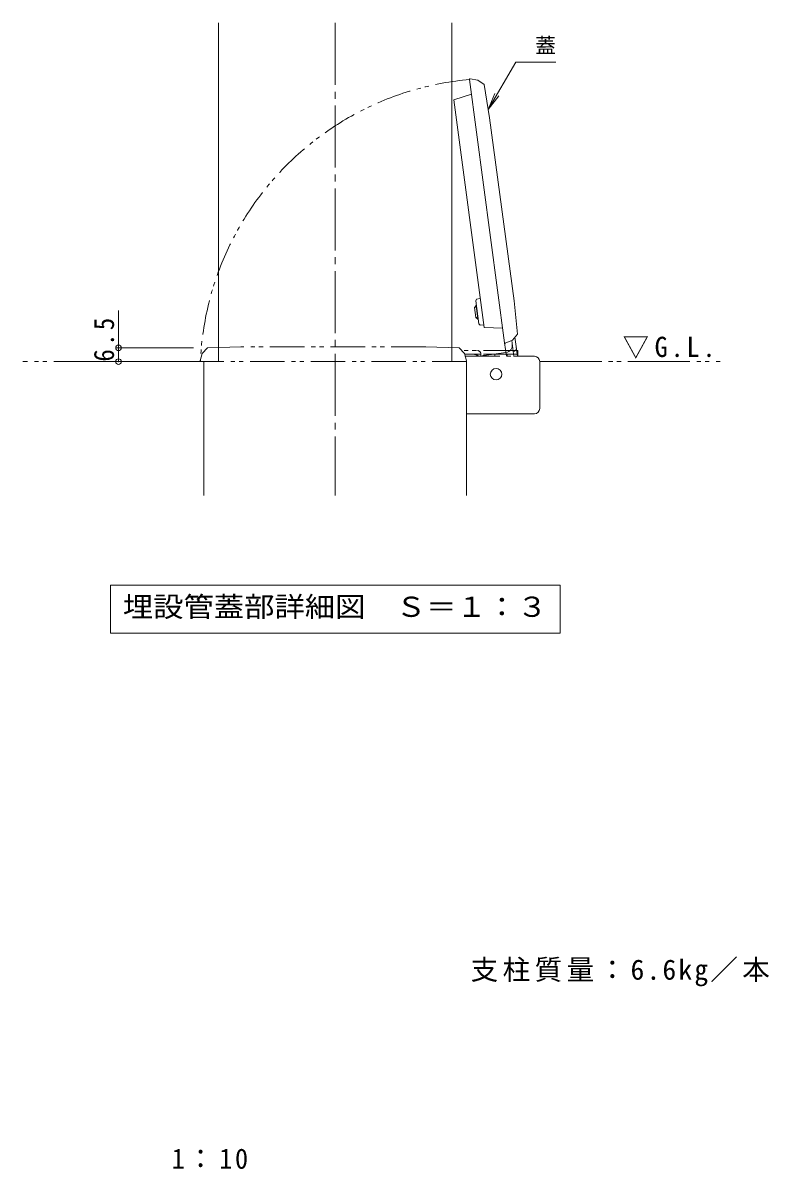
# Model space of a CAD drawing. Units: millimetres on the paper, enlarged 10 times, with parts at other scales. Extents: x -1525 to 1782, y -1368 to 787.
# Drawn here: x 699 to 1782, y -1368 to 295 of the extents above; entities that cross this region are included whole.
import ezdxf
from ezdxf.enums import TextEntityAlignment as Align

# ---------------------------------------------------------------- set-up
doc = ezdxf.new("R2010")
doc.units = ezdxf.units.MM
doc.header["$LTSCALE"] = 10
doc.header["$PDMODE"] = 32
doc.header["$PDSIZE"] = 8
for name, pattern in [('CHAIN2', [12, 9, -1, 1, -1]), ('DOUBLE_CHAIN1', [8.8, 5, -1, 0.6, -0.6, 0.6, -1]), ('DOUBLE_CHAIN2', [12.8, 9, -1, 0.6, -0.6, 0.6, -1])]:
    doc.linetypes.add(name, pattern=pattern)
for name, color, linetype, lineweight in [('C-5', 7, 'Continuous', 9), ('D-0', 4, 'Continuous', 9), ('D-1', 3, 'Continuous', 9), ('D-3', 4, 'Continuous', 9), ('D-4', 7, 'Continuous', 9), ('D-5', 7, 'Continuous', 9), ('D-6', 2, 'Continuous', 9), ('D-9', 7, 'DOUBLE_CHAIN1', 9), ('D-B', 2, 'Continuous', 9)]:
    doc.layers.add(name, color=color, linetype=linetype, lineweight=lineweight)
doc.layers.add('F-5_F-5ﾚｲﾔ', color=2, linetype='Continuous')
doc.styles.add('ＭＳ ゴシック', font='')
doc.styles.get('ＭＳ ゴシック').set_extended_font_data('MS Gothic')

msp = doc.modelspace()

# ---------------------------------------------------------------- linework, layer by layer
at = {"layer": 'D-0', "color": 7, "linetype": 'CHAIN2'}
msp.add_line((1152.33, 295.06), (1152.33, -390.4), dxfattribs=at)
at = {"layer": 'D-0'}
for p, q in [((1398.16, -169.33), (1347.15, 213)), ((1359.02, 212.21), (1347.97, 213.74)), ((1368.3, 205.71), (1359.02, 212.21)), ((1368.3, 205.71), (1376.4, 157.57)), ((1324.2, 183.35), (1350, 191.67)), ((1324.2, 183.35), (1368.24, -146.73)), ((1411.86, -108.17), (1376.4, 157.57)), ((1416.66, -156.74), (1411.86, -108.17)), ((1368.24, -146.73), (1395.32, -147.99)), ((1409.41, -165.45), (1399.14, -169.82)), ((1416.66, -156.74), (1409.41, -165.45))]:
    msp.add_line(p, q, dxfattribs=at)
at = {"layer": 'D-0', "linetype": 'DOUBLE_CHAIN1'}
for p, q in [((966.72, -176.34), (959.05, -184.68)), ((966.72, -176.34), (1015.5, -174.68)), ((1283.6, -174.68), (1015.5, -174.68)), ((1332.38, -176.34), (1283.6, -174.68)), ((1332.38, -176.34), (1340.05, -184.68)), ((959.05, -184.68), (956.07, -195.44)), ((1342.83, -196.35), (956.69, -196.35)), ((1340.05, -184.68), (1343.03, -195.44))]:
    msp.add_line(p, q, dxfattribs=at)
at = {"layer": 'D-0', "color": 2}
for p, q in [((961.83, -196.35), (961.83, -390.4)), ((1342.83, -196.35), (1342.83, -390.4)), ((1441.38, -188.68), (1411.72, -188.68)), ((1449.05, -264.35), (1449.05, -196.35)), ((1342.83, -272.01), (1441.38, -272.01))]:
    msp.add_line(p, q, dxfattribs=at)
msp.add_circle((1385.72, -214.68), 8.33, dxfattribs=at)
at = {"layer": 'D-0', "linetype": 'DOUBLE_CHAIN1'}
for centre, radius, start, end in [((1385.72, -214.68), 429.42, 95.153, 177.55311), ((956.69, -195.68), 0.667, 158.79398, 270), ((1342.41, -195.68), 0.667, 270, 21.20602)]:
    msp.add_arc(centre, radius, start, end, dxfattribs=at)
at = {"layer": 'D-0'}
for centre, start, end in [((1347.81, 213.09), 76.39398, 187.6), ((1398.82, -169.24), 187.6, 298.80602)]:
    msp.add_arc(centre, 0.667, start, end, dxfattribs=at)
at = {"layer": 'D-0', "color": 2}
for centre, start, end in [((1441.38, -196.35), 0, 90), ((1441.38, -264.35), 270, 0)]:
    msp.add_arc(centre, 7.67, start, end, dxfattribs=at)
at = {"layer": 'D-1'}
for p, q in [((982.99, -196.35), (982.99, 295.06)), ((1321.66, -196.35), (1321.66, 295.06))]:
    msp.add_line(p, q, dxfattribs=at)
at = {"layer": 'D-3'}
msp.add_line((1032.98, -174.51), (1032.96, -174.68), dxfattribs=at)
at = {"layer": 'D-4'}
for p, q in [((837.76, -122.37), (837.76, -196.35)), ((834.76, -176.34), (946.72, -176.34)), ((834.76, -196.35), (936.69, -196.35))]:
    msp.add_line(p, q, dxfattribs=at)
for p in [(837.76, -176.34), (837.76, -196.35)]:
    msp.add_point(p, dxfattribs=at)
at = {"layer": 'D-5'}
for p, q in [((1374.42, 169.33), (1414.19, 238.21)), ((1414.19, 238.21), (1472.56, 238.21)), ((1374.42, 169.33), (1383.99, 192.43)), ((1374.42, 169.33), (1389.64, 189.17)), ((826.08, -520.5), (826.08, -590.5)), ((826.08, -520.5), (1478.57, -520.5)), ((1478.57, -520.5), (1478.57, -590.5)), ((826.08, -590.5), (1478.57, -590.5))]:
    msp.add_line(p, q, dxfattribs=at)
at = {"layer": 'D-6'}
for p, q in [((1356.61, -114.99), (1354.32, -117.98)), ((1357.27, -114.9), (1356.61, -114.99)), ((1359.26, -134.81), (1356.61, -114.99)), ((1357.62, -117.54), (1354.32, -117.98)), ((1356.26, -132.52), (1354.32, -117.98)), ((1359.56, -132.08), (1356.26, -132.52)), ((1359.26, -134.81), (1356.26, -132.52)), ((1359.92, -134.72), (1359.26, -134.81)), ((1411.51, -188.71), (1408.46, -165.85)), ((1416.89, -188.68), (1413.18, -160.92))]:
    msp.add_line(p, q, dxfattribs=at)
at = {"layer": 'D-6', "linetype": 'DOUBLE_CHAIN1'}
for p, q in [((1417.26, -180.34), (1336.06, -180.34)), ((1417.26, -188.68), (1417.26, -180.34)), ((1363.54, -185.68), (1340.33, -185.68)), ((1341.16, -188.68), (1413.92, -188.68)), ((1363.6, -188.68), (1363.6, -185.34))]:
    msp.add_line(p, q, dxfattribs=at)
at = {"layer": 'D-6', "color": 6, "linetype": 'DOUBLE_CHAIN2'}
for p, q in [((961.83, -196.35), (699.09, -196.35)), ((1449.05, -196.35), (1710.84, -196.35))]:
    msp.add_line(p, q, dxfattribs=at)
at = {"layer": 'D-6', "linetype": 'DOUBLE_CHAIN1'}
msp.add_arc((1358.6, -185.34), 5, 0, 90, dxfattribs=at)
at = {"layer": 'D-6'}
msp.add_arc((1410.26, -176.82), 5, 273.77745, 7.6, dxfattribs=at)
at = {"layer": 'D-9', "linetype": 'Continuous'}
msp.add_line((1400.74, -188.68), (1398.16, -169.33), dxfattribs=at)
at = {"layer": 'D-9'}
for p, q in [((1417.26, -185.68), (1363.54, -185.68)), ((1368.62, -187.37), (1400.01, -183.18)), ((1383.71, -188.68), (1383.71, -185.68)), ((1402.04, -188.68), (1402.04, -185.68)), ((1417.21, -188.68), (1417.21, -185.68))]:
    msp.add_line(p, q, dxfattribs=at)
at = {"layer": 'D-9', "linetype": 'Continuous'}
msp.add_arc((1398.6, -172.61), 10.67, 277.6, 7.6, dxfattribs=at)
at = {"layer": 'D-9'}
for centre, radius, start, end in [((1352.88, -196.34), 10.67, 45.9438, 90), ((1369.94, -197.28), 10, 97.6, 120.6877)]:
    msp.add_arc(centre, radius, start, end, dxfattribs=at)
at = {"layer": 'D-B'}
for p, q in [((1356.39, -108.29), (1357.49, -105.62)), ((1356.39, -108.29), (1360.8, -141.33)), ((1362.67, -104.93), (1357.49, -105.62)), ((1360.8, -141.33), (1362.56, -143.62)), ((1367.74, -142.93), (1362.56, -143.62))]:
    msp.add_line(p, q, dxfattribs=at)

# ---------------------------------------------------------------- texts
at = {"layer": 'C-5', "color": 2, "insert": (1348.85, -1102.81), "char_height": 29.33, "attachment_point": 7, "style": 'ＭＳ ゴシック'}
msp.add_mtext('\\T1.16;支柱質量：6.6kg／本', dxfattribs=at)
at = {"layer": 'D-4', "color": 2, "insert": (831.76, -196.35), "char_height": 29.33, "attachment_point": 7, "rotation": 90, "style": 'ＭＳ ゴシック'}
msp.add_mtext('\\T1.27;\\W0.9;6.5', dxfattribs=at)
at = {"layer": 'D-5', "style": 'ＭＳ ゴシック'}
msp.add_text('蓋', height=21.99, dxfattribs=at).set_placement((1442.56, 244.88), align=Align.BOTTOM_LEFT)
at = {"layer": 'D-5', "color": 2, "style": 'ＭＳ ゴシック', "width": 1.1}
msp.add_text('埋設管蓋部詳細図\u3000Ｓ＝１：３', height=29.33, dxfattribs=at).set_placement((844.08, -575.5), align=Align.BOTTOM_LEFT)
at = {"layer": 'D-5', "color": 2, "insert": (1569.48, -192.27), "char_height": 29.33, "attachment_point": 7, "style": 'ＭＳ ゴシック'}
msp.add_mtext('\\T1.22;\\W0.95;▽G.L.', dxfattribs=at)
at = {"layer": 'F-5_F-5ﾚｲﾔ', "insert": (915, -1367.92), "char_height": 29.33, "attachment_point": 7, "style": 'ＭＳ ゴシック'}
msp.add_mtext('\\T1.21;\\W0.95;1：10', dxfattribs=at)

doc.saveas('drawing.dxf')
